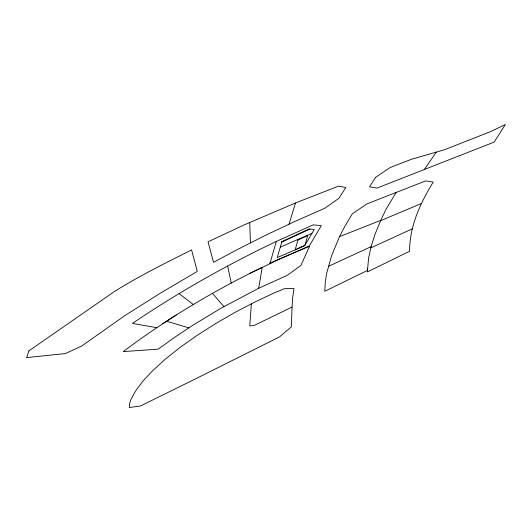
<?xml version="1.0" encoding="UTF-8"?>
<svg xmlns="http://www.w3.org/2000/svg" width="532" height="532" viewBox="0 0 532 532"><rect width="100%" height="100%" fill="white"/><g stroke="black" fill="none" stroke-linecap="round" stroke-linejoin="round"><path stroke-width="0.8" d="M367.519 268.7L367.446 271.899L409.62 251.23C409.454 226.313 420.44 202.878 433.228 182.077L425.66 180.9L366.787 203.949L352.317 213.837L344.829 226.346L339.476 236.634L331.529 256.012L326.462 274.1L325.278 282.492L324.759 291.29L367.472 270.422L368.616 258.007L371.11 246.648L374.847 234.705L380.732 220.368L339.476 236.634M292.055 307.057L292.567 298.665L293.997 288.53L284.607 288.643L274.02 292.986L254.522 302.229L234.991 312.397L215.859 323.449L197.591 335.074L180.634 346.977L165.671 358.854L153.023 370.358L142.762 381.264L135.454 391.18L130.706 400.111L129.569 404.034L129.349 407.519L140.568 405.969L196.195 378.518L279.686 336.789L291.343 326.974L292.055 307.057L254.143 325.464L249.774 325.956L251.35 303.839M258.665 288.284L262.249 267.283C213.452 291.004 166.616 318.934 123.258 351.599L158.11 349.172L175.281 336.936L192.983 325.152L221.046 308.201L258.665 288.284L287.147 275.403L300.919 265.448L309.538 246.236L279.42 259.19L249.581 273.528M269.884 263.653L276.321 241.435L313.175 224.863L321.315 225.648L309.252 246.003L270.07 263.014M289.016 224.165L295.506 202.965L338.458 186.18L345.813 187.503L338.831 198.37L324.673 208.311L294.056 221.811L265.195 235.49L236.208 250.146L213.532 262.316L208.025 241.814L244.501 224.75L295.506 202.965M396.127 192.464L386.132 209.123L380.579 220.687L421.55 203.443M424.37 169.489L436.326 152.085M162.559 323.848L176.378 314.911M276.321 241.435C226.439 265.182 178.213 292.454 132.428 323.396L156.834 327.712M281.747 242.113L309.923 229.073M328.444 266.359L371.11 246.648M370.864 247.826L412.267 228.88M280.304 247.101L311.965 233.355M166.616 321.228L188.833 327.878M179.078 293.598L193.322 304.53M212.501 293.398L223.939 306.585M227.656 265.993L231.207 283.091M249.694 222.449L250.452 242.858M281.907 241.561L277.265 257.594L304.65 245.711L314.259 229.485L309.065 228.986L281.907 241.561M297.967 240.032L295.127 249.84L304.869 245.332L307.709 235.523L297.967 240.032M28.921 350.854L26.6 357.59L65.25 353.607L81.489 346.172L125.16 315.423L160.604 293.019L197.286 271.42L191.567 249.874C165.612 263.047 139.397 275.915 114.686 291.33L28.921 350.854M375.585 177.362L369.521 186.852L376.955 188.115L494.102 142.117L505.4 124.481L490.717 131.55L444.686 149.665L411.409 159.314L390.229 167.474L375.585 177.362"/></g></svg>
